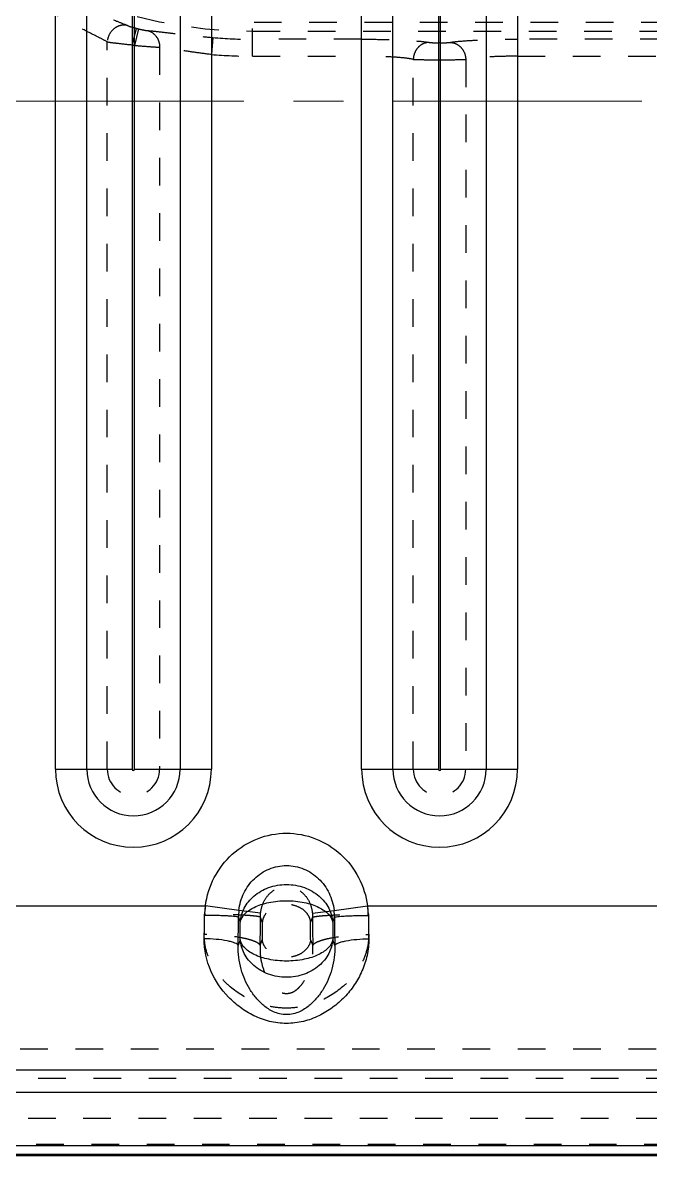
# Model space of a CAD drawing. Header units: millimetres. Extents: x 1572 to 4063, y -10865 to -3081.
# Drawn here: x 2527.8 to 2564.8, y -3815.8 to -3748.9 of the extents above; entities that cross this region are included whole.
import ezdxf

# ---------------------------------------------------------------- set-up
doc = ezdxf.new("R2010")
doc.units = ezdxf.units.MM
doc.header["$LTSCALE"] = 16.335
doc.linetypes.add('CENTER', pattern=[0.6, 0.375, -0.075, 0.075, -0.075])
doc.linetypes.add('HIDDEN', pattern=[0.2, 0.1, -0.1])
doc.layers.get('0').update_dxf_attribs({"linetype": 'CONTINUOUS'})
doc.layers.add('DEFAULT_2', color=8, linetype='HIDDEN')
doc.layers.add('moldbase', color=7, linetype='CONTINUOUS', lineweight=20)

# ---------------------------------------------------------------- blocks, each defined once
blk = doc.blocks.new('256')
at = {"color": 7, "linetype": 'Continuous'}
for p, q in [((2828.332, -2994.267), (2496.273, -2994.267)), ((2828.332, -2994.284), (2496.273, -2994.284)), ((2807.3, -2994.337), (2518.963, -2994.336)), ((2805.642, -2994.841), (2518.963, -2994.841)), ((2804.208, -2998.003), (2520.396, -2998.003)), ((2519.72, -2999.295), (2804.885, -2999.295)), ((2731.807, -3006.669), (2731.931, -3007.002)), ((2737.394, -3007.002), (2737.518, -3006.669)), ((2731.931, -3008.043), (2731.931, -3007.002)), ((2737.394, -3007.002), (2737.394, -3008.043)), ((2731.931, -3008.043), (2731.825, -3008.327)), ((2737.5, -3008.327), (2737.394, -3008.043)), ((2731.848, -3008.737), (2729.87, -3009.003)), ((2737.477, -3008.737), (2739.455, -3009.003)), ((2729.87, -3009.003), (2703.275, -3009.003)), ((2766.05, -3009.003), (2739.455, -3009.003)), ((2721.011, -3160.785), (2721.011, -3017.07)), ((2725.551, -3017.07), (2721.011, -3017.07)), ((2722.864, -3160.785), (2722.864, -3017.07)), ((2725.551, -3017.07), (2725.551, -3160.785)), ((2725.684, -3160.785), (2725.684, -3017.07)), ((2730.224, -3017.07), (2725.684, -3017.07)), ((2728.371, -3017.07), (2728.371, -3160.785)), ((2730.224, -3017.07), (2730.224, -3160.785)), ((2739.101, -3160.785), (2739.101, -3017.07)), ((2743.641, -3017.07), (2739.101, -3017.07)), ((2740.954, -3160.785), (2740.954, -3017.07)), ((2743.641, -3017.07), (2743.641, -3160.785)), ((2743.774, -3160.785), (2743.774, -3017.07)), ((2748.314, -3017.07), (2743.774, -3017.07)), ((2746.461, -3017.07), (2746.461, -3160.785)), ((2748.314, -3017.07), (2748.314, -3160.785))]:
    blk.add_line(p, q, dxfattribs=at)
for centre, radius, start, end in [((2596.827, -3008.987), 135, 0.28019, 0.98399), ((2871.324, -3008.974), 133.826, 179.01293, 179.7229), ((2636.868, -3008.979), 92.957, 0.33262, 1.18441), ((2833.273, -3008.99), 93.773, 178.81935, 179.66373), ((2733.491, -3008.416), 3.668, 180.37393, 189.21476), ((2735.205, -3008.343), 3.38, 179.73133, 186.6939), ((2734.117, -3008.343), 3.383, 353.3084, 0.26563), ((2735.833, -3008.416), 3.669, 350.7869, 359.62442), ((2725.617, -3017.07), 4.606, 0, 180), ((2743.707, -3017.07), 4.606, 0, 180), ((2725.617, -3017.07), 2.753, 0.00013, 179.99987), ((2743.707, -3017.07), 2.753, 0.00013, 179.99987), ((2725.617, -3017.07), 0.0669, 0, 180), ((2743.707, -3017.07), 0.0669, 0, 180)]:
    blk.add_arc(centre, radius, start, end, dxfattribs=at)
for points, knots in [([(2729.805, -3007.058), (2729.787, -3006.729), (2729.862, -3006.072), (2730.171, -3005.152), (2730.629, -3004.318), (2731.221, -3003.592), (2731.926, -3002.973), (2732.74, -3002.478), (2733.663, -3002.136), (2734.665, -3002.016), (2735.666, -3002.139), (2736.589, -3002.478), (2737.401, -3002.976), (2738.339, -3003.8), (2739.249, -3005.126), (2739.537, -3006.411), (2739.52, -3007.058)], [0, 0, 0, 0, 0.064368, 0.127443, 0.188847, 0.249393, 0.309889, 0.371283, 0.434886, 0.500823, 0.566701, 0.630217, 0.691569, 0.751973, 0.873459, 1, 1, 1, 1]), ([(2731.807, -3006.669), (2731.787, -3006.197), (2731.91, -3005.284), (2732.358, -3004.251), (2732.855, -3003.551), (2733.314, -3003.084), (2733.797, -3002.771), (2734.264, -3002.608), (2734.663, -3002.565), (2735.063, -3002.609), (2735.529, -3002.772), (2736.011, -3003.085), (2736.471, -3003.551), (2736.967, -3004.251), (2737.414, -3005.284), (2737.538, -3006.197), (2737.518, -3006.668)], [0, 0, 0, 0, 0.12985, 0.248581, 0.306374, 0.365029, 0.427855, 0.462684, 0.500134, 0.537466, 0.572322, 0.635064, 0.693713, 0.75148, 0.870189, 1, 1, 1, 1]), ([(2731.931, -3007.002), (2731.952, -3006.719), (2732.122, -3006.136), (2732.721, -3005.405), (2733.608, -3004.903), (2734.663, -3004.723), (2735.718, -3004.903), (2736.604, -3005.406), (2737.203, -3006.136), (2737.373, -3006.719), (2737.394, -3007.002)], [0, 0, 0, 0, 0.110676, 0.229792, 0.360536, 0.500154, 0.639715, 0.770405, 0.889403, 1, 1, 1, 1]), ([(2731.931, -3007.002), (2731.946, -3006.919), (2732.008, -3006.749), (2732.181, -3006.517), (2732.434, -3006.304), (2732.901, -3006.035), (2733.655, -3005.802), (2734.662, -3005.707), (2735.67, -3005.802), (2736.424, -3006.035), (2736.891, -3006.304), (2737.144, -3006.517), (2737.317, -3006.749), (2737.379, -3006.919), (2737.394, -3007.002)], [0, 0, 0, 0, 0.039448, 0.083322, 0.134243, 0.193267, 0.335189, 0.499998, 0.664808, 0.806731, 0.865756, 0.916676, 0.960549, 1, 1, 1, 1]), ([(2731.807, -3006.669), (2731.795, -3006.696), (2731.734, -3006.753), (2731.602, -3006.817), (2731.405, -3006.881), (2731.036, -3006.964), (2730.495, -3007.031), (2730.04, -3007.054), (2729.805, -3007.058)], [0, 0, 0, 0, 0.043733, 0.113324, 0.213382, 0.3418, 0.660153, 1, 1, 1, 1]), ([(2737.518, -3006.669), (2737.53, -3006.696), (2737.591, -3006.752), (2737.723, -3006.817), (2737.92, -3006.881), (2738.289, -3006.964), (2738.83, -3007.031), (2739.285, -3007.054), (2739.52, -3007.058)], [0, 0, 0, 0, 0.043739, 0.113335, 0.213397, 0.341816, 0.660165, 1, 1, 1, 1]), ([(2737.394, -3008.043), (2737.373, -3008.325), (2737.203, -3008.909), (2736.604, -3009.64), (2735.717, -3010.142), (2734.661, -3010.322), (2733.606, -3010.141), (2732.72, -3009.639), (2732.121, -3008.908), (2731.952, -3008.325), (2731.931, -3008.043)], [0, 0, 0, 0, 0.11065, 0.229762, 0.360506, 0.50015, 0.639728, 0.770422, 0.88942, 1, 1, 1, 1]), ([(2737.394, -3008.043), (2737.325, -3008.436), (2736.805, -3008.837), (2736.164, -3009.088), (2735.526, -3009.257), (2734.663, -3009.337), (2733.798, -3009.257), (2733.164, -3009.09), (2732.764, -3008.93), (2732.435, -3008.741), (2732.182, -3008.528), (2732.007, -3008.296), (2731.945, -3008.125), (2731.931, -3008.043)], [0, 0, 0, 0, 0.188091, 0.255775, 0.331069, 0.496701, 0.662365, 0.737659, 0.805411, 0.864789, 0.916092, 0.960398, 1, 1, 1, 1]), ([(2731.825, -3008.327), (2731.807, -3008.338), (2731.742, -3008.351), (2731.615, -3008.371), (2731.419, -3008.388), (2731.164, -3008.405), (2730.859, -3008.419), (2730.406, -3008.433), (2730.057, -3008.438), (2729.823, -3008.44)], [0, 0, 0, 0, 0.031814, 0.095915, 0.194362, 0.323862, 0.47882, 0.649762, 1, 1, 1, 1]), ([(2737.477, -3008.737), (2737.436, -3009.088), (2737.232, -3009.778), (2736.607, -3010.652), (2735.711, -3011.24), (2734.662, -3011.449), (2733.614, -3011.24), (2732.718, -3010.652), (2732.093, -3009.778), (2731.889, -3009.088), (2731.848, -3008.737)], [0, 0, 0, 0, 0.126173, 0.251595, 0.376163, 0.499998, 0.623832, 0.748401, 0.873823, 1, 1, 1, 1]), ([(2737.5, -3008.327), (2737.518, -3008.338), (2737.583, -3008.351), (2737.71, -3008.371), (2737.905, -3008.388), (2738.161, -3008.405), (2738.466, -3008.419), (2738.918, -3008.433), (2739.267, -3008.438), (2739.502, -3008.44)], [0, 0, 0, 0, 0.031804, 0.095882, 0.194302, 0.32378, 0.478732, 0.649686, 1, 1, 1, 1]), ([(2739.455, -3009.003), (2739.377, -3009.58), (2739.019, -3010.716), (2737.934, -3012.128), (2736.417, -3013.069), (2734.662, -3013.402), (2732.907, -3013.069), (2731.391, -3012.128), (2730.306, -3010.716), (2729.948, -3009.58), (2729.87, -3009.003)], [0, 0, 0, 0, 0.125044, 0.250045, 0.375041, 0.500023, 0.624999, 0.749987, 0.874971, 1, 1, 1, 1])]:
    blk.add_open_spline(points, degree=3, knots=knots, dxfattribs=at)
at = {"layer": 'DEFAULT_2', "color": 8, "linetype": 'HIDDEN'}
for p, q in [((2496.262, -2994.9), (2828.343, -2994.9)), ((2828.343, -2996.469), (2496.262, -2996.469)), ((2496.147, -2998.814), (2828.458, -2998.814)), ((2828.799, -3000.557), (2495.806, -3000.557)), ((2733.233, -3007.002), (2733.108, -3006.669)), ((2736.216, -3006.669), (2736.092, -3007.002)), ((2733.233, -3007.002), (2733.233, -3008.043)), ((2736.092, -3008.043), (2736.092, -3007.002)), ((2733.127, -3008.327), (2733.233, -3008.043)), ((2736.092, -3008.043), (2736.198, -3008.327)), ((2733.134, -3008.564), (2731.848, -3008.737)), ((2736.191, -3008.564), (2737.477, -3008.737)), ((2724.068, -3058.995), (2724.068, -3017.07)), ((2727.167, -3017.07), (2727.167, -3058.995)), ((2742.158, -3059.715), (2742.158, -3017.07)), ((2745.257, -3017.07), (2745.257, -3060.027)), ((2725.684, -3058.969), (2725.551, -3058.969)), ((2721.011, -3059.18), (2712.134, -3059.18)), ((2736.672, -3059.18), (2730.224, -3059.18)), ((2736.672, -3059.18), (2736.672, -3061.162)), ((2739.017, -3060.282), (2739.101, -3059.283)), ((2712.132, -3060.183), (2721.012, -3060.183)), ((2725.55, -3059.972), (2725.685, -3059.972)), ((2730.222, -3060.183), (2736.672, -3060.183)), ((2743.399, -3060.793), (2743.641, -3059.82)), ((2743.774, -3059.854), (2743.528, -3060.826)), ((2736.672, -3060.661), (2587.932, -3060.661)), ((2587.932, -3061.162), (2736.672, -3061.162))]:
    blk.add_line(p, q, dxfattribs=at)
for centre, radius, start, end in [((2598.119, -3008.987), 135.009, 0.28022, 0.98397), ((2870.105, -3008.975), 133.909, 179.01322, 179.72275), ((2658.849, -3008.992), 70.976, 0.38591, 1.35715), ((2809.871, -3008.982), 70.371, 178.63871, 179.61754), ((2732.607, -3008.492), 2.784, 180.4443, 190.57538), ((2736.713, -3008.491), 2.789, 349.43008, 359.56365), ((2725.617, -3017.07), 1.549, 0.00137, 179.99863), ((2743.707, -3017.07), 1.549, 0.00137, 179.99863), ((2736.672, -3087.922), 28.742, 85.15249, 90), ((2736.672, -3087.922), 27.74, 85.15249, 90), ((2736.672, -3087.922), 28.953, 75.80094, 76.07408), ((2736.672, -3087.922), 27.261, 0, 90), ((2736.672, -3087.922), 27.951, 75.80094, 76.07408)]:
    blk.add_arc(centre, radius, start, end, dxfattribs=at)
for points, knots in [([(2729.805, -3007.311), (2729.799, -3007.005), (2729.874, -3006.397), (2730.211, -3005.559), (2730.712, -3004.827), (2731.535, -3003.992), (2732.568, -3003.367), (2733.728, -3003.021), (2734.664, -3002.93), (2735.599, -3003.021), (2736.758, -3003.368), (2737.791, -3003.991), (2738.612, -3004.828), (2739.113, -3005.558), (2739.451, -3006.397), (2739.525, -3007.005), (2739.52, -3007.311)], [0, 0, 0, 0, 0.063855, 0.126208, 0.187385, 0.248, 0.370473, 0.43446, 0.500056, 0.565726, 0.629587, 0.752008, 0.812602, 0.873796, 0.936135, 1, 1, 1, 1]), ([(2736.216, -3006.669), (2736.241, -3006.368), (2736.197, -3005.787), (2735.989, -3005.11), (2735.753, -3004.626), (2735.562, -3004.346), (2735.368, -3004.144), (2735.195, -3003.993), (2734.962, -3003.86), (2734.663, -3003.813), (2734.364, -3003.861), (2734.13, -3003.992), (2733.957, -3004.144), (2733.763, -3004.347), (2733.571, -3004.626), (2733.336, -3005.11), (2733.127, -3005.787), (2733.085, -3006.367), (2733.108, -3006.669)], [0, 0, 0, 0, 0.128604, 0.244179, 0.299751, 0.357117, 0.387487, 0.41892, 0.454992, 0.499855, 0.544931, 0.581161, 0.61254, 0.642801, 0.700259, 0.755803, 0.871383, 1, 1, 1, 1]), ([(2733.233, -3007.002), (2733.246, -3006.875), (2733.339, -3006.608), (2733.637, -3006.265), (2734.099, -3006.021), (2734.663, -3005.926), (2735.227, -3006.022), (2735.689, -3006.265), (2735.986, -3006.608), (2736.078, -3006.875), (2736.092, -3007.002)], [0, 0, 0, 0, 0.100106, 0.213678, 0.347388, 0.50016, 0.652817, 0.786402, 0.899953, 1, 1, 1, 1]), ([(2733.108, -3006.669), (2733.088, -3006.714), (2732.988, -3006.807), (2732.77, -3006.914), (2732.445, -3007.019), (2731.836, -3007.156), (2730.943, -3007.266), (2730.192, -3007.304), (2729.805, -3007.311)], [0, 0, 0, 0, 0.043738, 0.113333, 0.213394, 0.341814, 0.660164, 1, 1, 1, 1]), ([(2736.216, -3006.669), (2736.236, -3006.714), (2736.336, -3006.807), (2736.555, -3006.914), (2736.88, -3007.019), (2737.489, -3007.156), (2738.382, -3007.266), (2739.133, -3007.304), (2739.52, -3007.31)], [0, 0, 0, 0, 0.043752, 0.113375, 0.213469, 0.341916, 0.660261, 1, 1, 1, 1]), ([(2733.233, -3008.043), (2733.246, -3008.17), (2733.34, -3008.436), (2733.636, -3008.781), (2734.099, -3009.023), (2734.662, -3009.119), (2735.226, -3009.023), (2735.688, -3008.781), (2735.985, -3008.436), (2736.078, -3008.17), (2736.092, -3008.043)], [0, 0, 0, 0, 0.100084, 0.213868, 0.34749, 0.500002, 0.652512, 0.786132, 0.899916, 1, 1, 1, 1]), ([(2733.127, -3008.327), (2733.115, -3008.334), (2733.082, -3008.346), (2732.979, -3008.371), (2732.779, -3008.399), (2732.458, -3008.429), (2732.036, -3008.456), (2731.533, -3008.479), (2730.786, -3008.503), (2730.21, -3008.511), (2729.823, -3008.513)], [0, 0, 0, 0, 0.01218, 0.03189, 0.095962, 0.194374, 0.323841, 0.478779, 0.649718, 1, 1, 1, 1]), ([(2736.191, -3008.564), (2736.175, -3008.756), (2736.083, -3009.141), (2735.774, -3009.658), (2735.283, -3010.039), (2734.663, -3010.186), (2734.044, -3010.039), (2733.551, -3009.66), (2733.243, -3009.142), (2733.15, -3008.756), (2733.134, -3008.564)], [0, 0, 0, 0, 0.121093, 0.243929, 0.37047, 0.499825, 0.629281, 0.755816, 0.878844, 1, 1, 1, 1]), ([(2736.198, -3008.327), (2736.209, -3008.334), (2736.243, -3008.346), (2736.346, -3008.371), (2736.546, -3008.398), (2736.867, -3008.429), (2737.29, -3008.456), (2737.792, -3008.479), (2738.539, -3008.503), (2739.115, -3008.511), (2739.502, -3008.513)], [0, 0, 0, 0, 0.012184, 0.0319, 0.095995, 0.194433, 0.323921, 0.478865, 0.649792, 1, 1, 1, 1]), ([(2721.011, -3059.18), (2721.331, -3059.18), (2721.943, -3059.172), (2722.796, -3059.138), (2723.495, -3059.083), (2723.903, -3059.031), (2724.068, -3058.995)], [0, 0, 0, 0, 0.312925, 0.599149, 0.834301, 1, 1, 1, 1]), ([(2725.551, -3058.969), (2725.254, -3058.969), (2724.76, -3058.974), (2724.266, -3058.983), (2724.068, -3058.995)], [0, 0, 0, 0, 0.600202, 1, 1, 1, 1]), ([(2724.995, -3059.998), (2724.88, -3059.994), (2724.636, -3059.937), (2724.327, -3059.709), (2724.122, -3059.375), (2724.071, -3059.119), (2724.068, -3058.995)], [0, 0, 0, 0, 0.230886, 0.487476, 0.751881, 1, 1, 1, 1]), ([(2727.167, -3058.995), (2726.969, -3058.983), (2726.475, -3058.974), (2725.981, -3058.969), (2725.684, -3058.969)], [0, 0, 0, 0, 0.399792, 1, 1, 1, 1]), ([(2726.24, -3059.998), (2726.355, -3059.994), (2726.599, -3059.937), (2726.908, -3059.709), (2727.113, -3059.375), (2727.164, -3059.119), (2727.167, -3058.995)], [0, 0, 0, 0, 0.230879, 0.487464, 0.751872, 1, 1, 1, 1]), ([(2727.167, -3058.995), (2727.332, -3059.031), (2727.74, -3059.083), (2728.439, -3059.138), (2729.292, -3059.172), (2729.904, -3059.18), (2730.224, -3059.18)], [0, 0, 0, 0, 0.165703, 0.400853, 0.687082, 1, 1, 1, 1]), ([(2739.101, -3059.283), (2739.422, -3059.318), (2740.036, -3059.397), (2740.887, -3059.527), (2741.584, -3059.64), (2741.99, -3059.702), (2742.158, -3059.715)], [0, 0, 0, 0, 0.313902, 0.600978, 0.836248, 1, 1, 1, 1]), ([(2742.862, -3060.692), (2742.659, -3060.64), (2742.371, -3060.431), (2742.19, -3060.039), (2742.157, -3059.821), (2742.158, -3059.715)], [0, 0, 0, 0, 0.491805, 0.751355, 1, 1, 1, 1]), ([(2743.641, -3059.82), (2743.345, -3059.793), (2742.851, -3059.753), (2742.356, -3059.719), (2742.158, -3059.715)], [0, 0, 0, 0, 0.599961, 1, 1, 1, 1]), ([(2724.995, -3059.998), (2724.779, -3060.034), (2724.248, -3060.086), (2723.337, -3060.14), (2722.226, -3060.175), (2721.429, -3060.183), (2721.012, -3060.183)], [0, 0, 0, 0, 0.164791, 0.400299, 0.686785, 1, 1, 1, 1]), ([(2725.55, -3059.972), (2725.44, -3059.972), (2725.254, -3059.977), (2725.068, -3059.985), (2724.995, -3059.998)], [0, 0, 0, 0, 0.596745, 1, 1, 1, 1]), ([(2726.24, -3059.998), (2726.166, -3059.985), (2725.98, -3059.977), (2725.795, -3059.972), (2725.685, -3059.972)], [0, 0, 0, 0, 0.403409, 1, 1, 1, 1]), ([(2730.222, -3060.183), (2729.806, -3060.183), (2729.009, -3060.175), (2727.898, -3060.14), (2726.987, -3060.086), (2726.456, -3060.034), (2726.24, -3059.998)], [0, 0, 0, 0, 0.313214, 0.599702, 0.835209, 1, 1, 1, 1]), ([(2742.862, -3060.692), (2742.654, -3060.682), (2742.146, -3060.625), (2741.272, -3060.517), (2740.198, -3060.391), (2739.423, -3060.316), (2739.017, -3060.282)], [0, 0, 0, 0, 0.16184, 0.396062, 0.683613, 1, 1, 1, 1]), ([(2745.257, -3060.027), (2745.06, -3059.994), (2744.566, -3059.935), (2744.071, -3059.882), (2743.774, -3059.854)], [0, 0, 0, 0, 0.400756, 1, 1, 1, 1]), ([(2744.065, -3060.994), (2744.191, -3061.024), (2744.404, -3061.025), (2744.669, -3060.929), (2744.93, -3060.764), (2745.168, -3060.461), (2745.247, -3060.167), (2745.257, -3060.027)], [0, 0, 0, 0, 0.225202, 0.352946, 0.486864, 0.756214, 1, 1, 1, 1]), ([(2745.257, -3060.027), (2745.427, -3060.126), (2745.847, -3060.338), (2746.56, -3060.695), (2747.409, -3061.136), (2748.006, -3061.466), (2748.314, -3061.643)], [0, 0, 0, 0, 0.170582, 0.408075, 0.692117, 1, 1, 1, 1]), ([(2743.399, -3060.793), (2743.293, -3060.767), (2743.115, -3060.729), (2742.935, -3060.696), (2742.862, -3060.692)], [0, 0, 0, 0, 0.599643, 1, 1, 1, 1]), ([(2744.065, -3060.994), (2743.995, -3060.962), (2743.816, -3060.905), (2743.636, -3060.853), (2743.528, -3060.826)], [0, 0, 0, 0, 0.407953, 1, 1, 1, 1]), ([(2747.908, -3062.56), (2747.516, -3062.386), (2746.758, -3062.063), (2745.688, -3061.637), (2744.797, -3061.295), (2744.276, -3061.09), (2744.065, -3060.994)], [0, 0, 0, 0, 0.309767, 0.595347, 0.83242, 1, 1, 1, 1])]:
    blk.add_open_spline(points, degree=3, knots=knots, dxfattribs=at)
for points in [[(2733.134, -3008.564), (2733.126, -3008.485), (2733.124, -3008.406), (2733.127, -3008.327)], [(2736.198, -3008.327), (2736.2, -3008.406), (2736.198, -3008.485), (2736.191, -3008.564)]]:
    blk.add_open_spline(points, degree=3, dxfattribs=at)

msp = doc.modelspace()

# ---------------------------------------------------------------- linework, layer by layer
at = {"layer": 'moldbase', "color": 1, "linetype": 'CENTER', "ltscale": 2.4}
msp.add_line((2940.706, -3753.566), (2290.706, -3753.566), dxfattribs=at)

# ---------------------------------------------------------------- block references
at = {"rotation": 180}
msp.add_blockref('256', (5278.008, -6810.089), dxfattribs=at)

doc.saveas('drawing.dxf')
